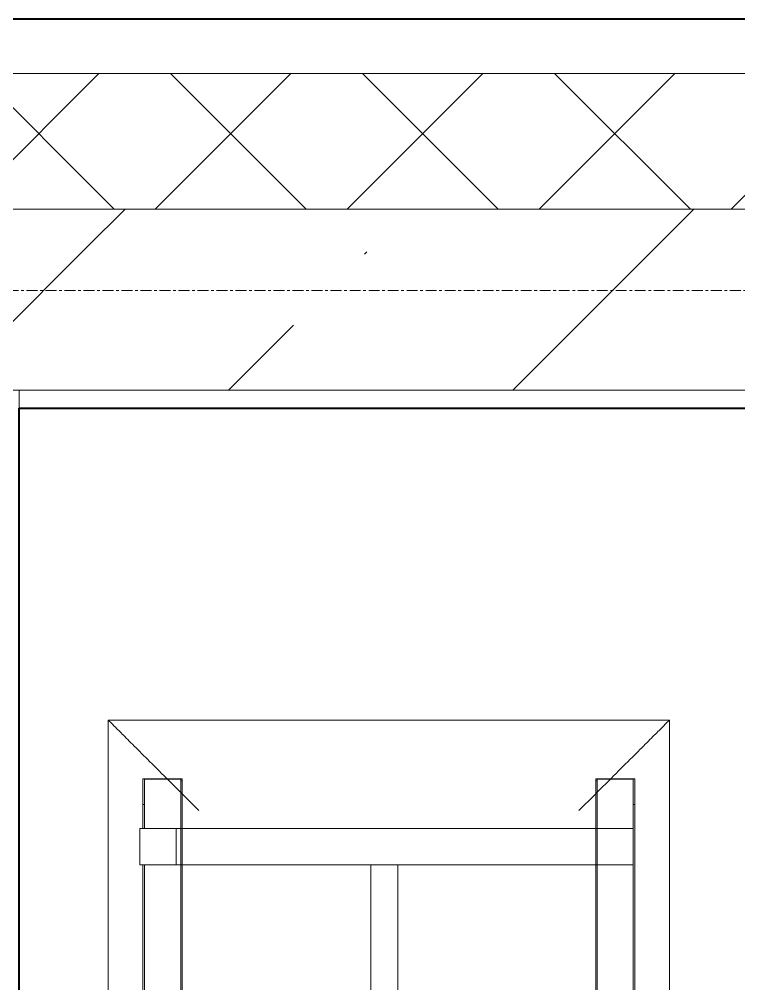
# Model space of a CAD drawing. Header units: millimetres. Extents: x -32954 to 151739, y -65671 to 56243.
# Drawn here: x -12325 to -11530, y -48959 to -47893 of the extents above; entities that cross this region are included whole.
import ezdxf

# ---------------------------------------------------------------- set-up
doc = ezdxf.new("R2010")
doc.units = ezdxf.units.MM
doc.linetypes.add('ADSK_Линия сетки', pattern=[21, 12, -3, 3, -3])
for name, color, linetype, lineweight in [('I-FURN', 7, 'Continuous', 9), ('Оси', 7, 'Continuous', 9), ('Стены разрез', 7, 'Continuous', 40), ('Стены штриховка', 7, 'Continuous', 18)]:
    doc.layers.add(name, color=color, linetype=linetype, lineweight=lineweight)
pattern_1 = [(45, (-1e-11, -50353.12), (-106.066, 106.066), []), (135, (-1e-11, -50353.12), (-106.066, -106.066), [])]
pattern_2 = [(45, (-1e-11, -50353.1), (-314.309, 314.309), []), (45, (314.3, -50353.1), (-314.309, 314.309), [555.625, -111.125, 3.353, -107.772])]

# ---------------------------------------------------------------- blocks, each defined once
blk = doc.blocks.new('М09_Кушетка_медицинская_смотровая - М09_Кушетка_медицинская_смотровая Мед-8000975-О_ТХ_01')
at = {"layer": 'I-FURN'}
for p, q in [((0, 310), (-1310, 310)), ((-1310, 310), (-1310, -310)), ((-1310, 310), (0, 310)), ((-1310, -310), (-1310, 310)), ((525, 271.7), (-1245, 271.7)), ((-1245, 271.7), (-1245, 228.5)), ((-1216.8, 271.7), (-1245, 271.7)), ((-1244.6, 230), (-1244.6, 270)), ((-1244.6, 270), (-1190, 270)), ((-1244.6, 270), (-1216.8, 270)), ((-1216.8, 270), (-1216.8, 271.7)), ((-1216.8, 271.7), (496.8, 271.7)), ((-1216.8, 270), (-1190, 270)), ((-1190, 230), (-1190, 270)), ((-1190, 270), (-1150, 270)), ((-1190, 270), (-1150, 270)), ((-1190, 230), (-1190, 270)), ((-1150, 270), (-1150, 230)), ((-1150, 270), (-1150, 230)), ((-1150, 270), (430, 270)), ((-1150, 270), (430, 270)), ((-1245, 228.5), (525, 228.5)), ((-1245, 228.5), (-1242.8, 228.5)), ((-1242.8, 230), (-1244.6, 230)), ((-1244.6, 230), (-1190, 230)), ((-1242.8, 228.5), (-1242.8, 230)), ((-1242.8, 230), (-1190, 230)), ((-1242.8, 228.5), (522.8, 228.5)), ((-1150, 230), (-1190, 230)), ((-1150, 230), (-1190, 230)), ((-1150, 230), (-1190, 230)), ((-1190, 230), (-1150, 230)), ((-1190, 230), (-1190, -235)), ((-1190, 230), (-1190, -235)), ((-1150, 230), (430, 230)), ((-1150, 230), (430, 230)), ((-1150, -235), (-1150, 230)), ((-1150, 230), (-1150, -235)), ((430, 10), (-1150, 10)), ((-1150, -20), (-1150, 10)), ((-1150, 10), (-1150, -20)), ((-1150, -20), (430, -20)), ((525, -228.5), (-1245, -228.5)), ((-1245, -228.5), (-1245, -271.7)), ((-1242.8, -228.5), (-1245, -228.5)), ((-1244.6, -270), (-1244.6, -230)), ((-1244.6, -230), (430, -230)), ((-1244.6, -230), (-1242.8, -230)), ((-1242.8, -230), (-1242.8, -228.5)), ((-1242.8, -228.5), (522.8, -228.5)), ((-1242.8, -230), (430, -230)), ((-1190, -275), (-1190, -235)), ((-1190, -235), (-1150, -235)), ((-1190, -235), (-1150, -235)), ((-1190, -270), (-1190, -235)), ((-1150, -235), (-1190, -235)), ((-1190, -235), (-1150, -235)), ((-1150, -235), (-1150, -275)), ((-1150, -235), (-1150, -270)), ((-1245, -271.7), (-1190, -271.7)), ((-1245, -271.7), (-1216.8, -271.7)), ((-1216.8, -270), (-1244.6, -270)), ((-1244.6, -270), (-1190, -270)), ((-1216.8, -271.7), (-1216.8, -270)), ((-1216.8, -270), (-1190, -270)), ((-1216.8, -271.7), (-1190, -271.7)), ((-1190, -271.7), (-1190, -270)), ((-1190, -271.7), (-1190, -275)), ((-1190, -275), (-1150, -275)), ((-1150, -275), (-1190, -275)), ((-1150, -270), (-1150, -271.7)), ((-1150, -270), (430, -270)), ((-1150, -270), (430, -270)), ((-1150, -275), (-1150, -271.7)), ((-1150, -271.7), (525, -271.7)), ((-1150, -271.7), (496.8, -271.7)), ((-1310, -310), (0, -310)), ((0, -310), (-1310, -310))]:
    blk.add_line(p, q, dxfattribs=at)
for points in [[(-1310, 310), (-1310, 310), (-1308.6, 308.6), (-1302.5, 302.5), (-1292.3, 292.3), (-1278, 278), (-1259.7, 259.7), (-1237.2, 237.2), (-1219.5, 219.5), (-1210, 210)], [(-1210, -210), (-1219.5, -219.5), (-1237.2, -237.2), (-1259.7, -259.7), (-1278, -278), (-1292.3, -292.3), (-1302.5, -302.5), (-1308.6, -308.6), (-1310, -310), (-1310, -310)]]:
    blk.add_open_spline(points, degree=3, dxfattribs=at)

msp = doc.modelspace()

# ---------------------------------------------------------------- hatches: boundary and pattern name
at = {"layer": 'Стены разрез', "lineweight": 9}
h = msp.add_hatch(dxfattribs=at)
h.set_pattern_fill('FP_1', color=256, style=0, pattern_type=2)
h.set_pattern_definition(pattern_1)
h.paths.add_polyline_path([(-12250.7, -48103.1), (-12250.7, -47953.1), (-13389.8, -47953.1), (-13389.8, -47973.1), (-13344.8, -47973.1), (-13344.8, -48038.1), (-13324.8, -48038.1), (-13324.8, -48103.1)])
h.paths.add_polyline_path([(-14644.8, -48103.1), (-14644.8, -48038.1), (-14624.8, -48038.1), (-14624.8, -47973.1), (-14579.8, -47972.1), (-14579.8, -47953.1), (-15365, -47953.1), (-15365, -48103.1), (-15136.6, -48103.1)])
h = msp.add_hatch(dxfattribs=at)
h.set_pattern_fill('FP_1', color=256, style=0, pattern_type=2)
h.set_pattern_definition(pattern_1)
h.paths.add_polyline_path([(-10844.8, -48103.1), (-10844.8, -47973.1), (-10779.8, -47973.1), (-10779.8, -47953.1), (-12250.7, -47953.1), (-12250.7, -48103.1), (-12132.1, -48103.1)])
h = msp.add_hatch(dxfattribs=at)
h.set_pattern_fill('FP_2', color=256, style=0, pattern_type=2)
h.set_pattern_definition(pattern_2)
h.paths.add_polyline_path([(-12325, -48303.1), (-12250.7, -48303.1), (-12250.7, -48103.1), (-13324.8, -48103.1), (-13324.8, -48303.1), (-12450, -48303.1)])
h.paths.add_polyline_path([(-15365, -48303.1), (-14644.8, -48303.1), (-14644.8, -48103.1), (-15365, -48103.1), (-15365, -48243.1)])
h = msp.add_hatch(dxfattribs=at)
h.set_pattern_fill('FP_2', color=256, style=0, pattern_type=2)
h.set_pattern_definition(pattern_2)
h.paths.add_polyline_path([(-10844.8, -48303.1), (-10844.8, -48103.1), (-12250.7, -48103.1), (-12250.7, -48303.1), (-12132.1, -48303.1)])

# ---------------------------------------------------------------- linework, layer by layer
at = {"layer": 'Оси', "linetype": 'ADSK_Линия сетки'}
msp.add_line((2500, -48193.1), (-32136.4, -48193.1), dxfattribs=at)
at = {"layer": 'Стены разрез'}
for p, q in [((-10779.8, -47893.1), (-13389.8, -47893.1)), ((-12325, -53723.1), (-12325, -48323.1)), ((-12325, -48323.1), (-10844.8, -48323.1))]:
    msp.add_line(p, q, dxfattribs=at)
at = {"layer": 'Стены штриховка'}
for p, q in [((-10779.8, -47953.1), (-13389.8, -47953.1)), ((-10844.8, -48103.1), (-13324.8, -48103.1)), ((-10844.8, -48303.1), (-13324.8, -48303.1)), ((-12325, -48303.1), (-12325, -48323.1))]:
    msp.add_line(p, q, dxfattribs=at)

# ---------------------------------------------------------------- block references
at = {"layer": 'I-FURN', "rotation": 269.9999999999985}
msp.add_blockref('М09_Кушетка_медицинская_смотровая - М09_Кушетка_медицинская_смотровая Мед-8000975-О_ТХ_01', (-11916.7, -49977.8), dxfattribs=at)

doc.saveas('drawing.dxf')
